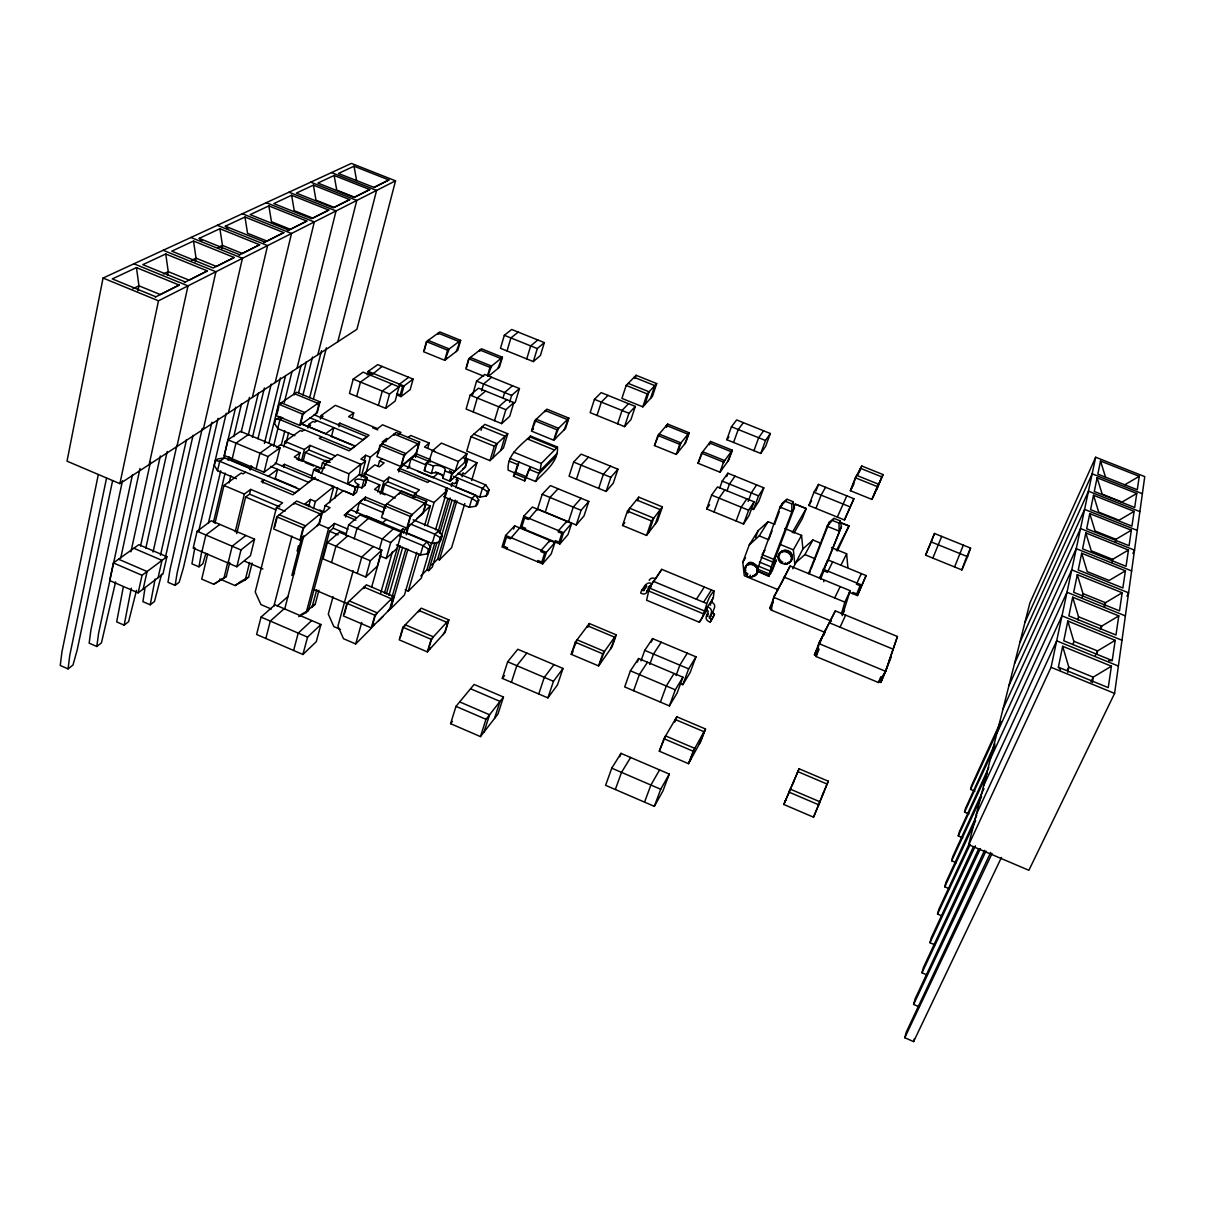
<?xml version="1.0" encoding="UTF-8"?>
<svg xmlns="http://www.w3.org/2000/svg" width="1205" height="1205" viewBox="0 0 1205 1205"><rect width="100%" height="100%" fill="white"/><g stroke="black" fill="none" stroke-linecap="round" stroke-linejoin="round"><path stroke-width="1.5" d="M755.836 575.297L758.081 571.788C739.102 592.724 743.455 545.338 758.427 569.242M757.599 570.643L756.665 574.318M778.189 557.87C777.421 549.013 791.489 547.432 792.272 556.499C793.161 565.461 778.927 566.862 778.189 557.87L780.795 551.785M790.525 561.605C794.682 555.46 785.148 548.139 779.981 553.155M525.305 477.24L535.592 481.488C544.585 471.712 558.548 462.027 557.478 447.055L530.501 436.014C520.711 445.458 506.748 454.662 508.149 470.161L515.002 472.993L516.779 467.013A4.142 0.813 -67.7 0 1 518.888 462.765L519.415 462.238M713.375 597.62L714.068 591.053L661.786 569.347L649.149 587.919L704.88 611.146L713.375 597.62L710.619 603.524M360.702 464.241L348.878 473.776L347.658 484.033L359.467 474.393L360.702 464.241L337.34 454.511L325.229 463.895L321.313 473.023L313.752 469.634L311.583 477.511L353.366 495.014L356.65 492.273L358.728 484.576A6.703 2.892 15.2 0 1 355.37 479.936A6.703 2.892 15.2 0 1 363.94 480.268L367.163 477.602L359.467 474.393M98.268 474.83L61.937 651.89L60.25 665.461L68.052 668.895L69.785 655.339L106.552 478.069M122.473 480.765L90.947 629.808L89.155 643.154L96.792 646.498L98.614 633.152L132.414 474.966M1114.595 693.402L1144.75 476.623L1095.676 457.237L1029.853 603.027L968.669 844.675L1028.889 870.296L1114.595 693.402L1051.061 667.314L1095.676 457.237M123.347 586.73L116.689 621.901L124.145 625.154L131.3 588.161M1111.402 666.199L1108.254 687.633L1058.382 667.178L1062.659 646.272L1111.402 666.199L1093.221 677.165L1090.947 681.955M1112.23 660.566L1115.197 640.337L1067.811 621.042L1063.774 640.789L1112.23 660.566L1108.585 660.686M1118.782 615.891L1115.966 635.02L1068.865 615.875L1072.676 597.213L1118.782 615.891L1101.626 626.148L1100.18 629.206M1122.171 592.755L1119.52 610.86L1073.685 592.318L1077.3 574.649L1122.171 592.755L1105.482 602.696L1104.066 605.693M1125.395 570.824L1122.879 587.995L1078.249 569.995L1081.668 553.246L1125.395 570.824L1109.142 580.464L1087.226 571.637L1081.668 553.246M1128.452 550.007L1126.057 566.305L1082.572 548.847L1085.826 532.941L1128.452 550.007L1112.622 559.361L1112.079 562.63M1131.344 530.215L1129.07 545.714L1086.669 528.754L1089.772 513.631L1131.344 530.215L1115.92 539.313L1115.408 542.416M1134.116 511.387L1131.947 526.133L1090.585 509.655L1093.522 495.255L1134.116 511.387L1119.053 520.229L1098.719 512.125L1093.522 495.255M1136.752 493.448L1134.688 507.501L1094.291 491.459L1097.107 477.737L1136.752 493.448L1122.051 502.048L1102.183 494.155L1097.107 477.737M1139.252 476.321L1137.294 489.742L1097.845 474.122L1100.511 461.033L1139.252 476.321L1124.898 484.696M144.886 588.733L142.928 601.641L150.233 604.805L154.496 601.491L161.606 574.137M150.233 604.805L155.114 579.063M557.478 447.055L541.256 463.473L540.096 470.763L535.592 481.488M202.274 428.347L170.01 569.604L167.992 582.301L175.132 585.389L177.195 572.691L211.854 422.307M1092.348 682.527L1093.221 677.165L1068.79 667.133L1062.659 646.272M1096.987 654.315L1097.544 650.926L1115.197 640.337M1101.099 629.341L1101.626 626.148L1078.52 616.764L1072.676 597.213M1104.88 606.326L1105.482 602.696L1082.994 593.598L1077.3 574.649M194.849 547.688L191.926 563.82L198.93 566.832L201.898 550.7M756.906 570.869L780.042 507.064L782.663 502.786L787.046 499.262L793.146 501.732L794.441 507.591L774.815 559.195L773.369 564.768L776.412 559.964L772.39 570.492L768.609 576.306L756.906 570.869L769.227 575.764M714.068 591.053C705.136 599.819 706.537 612.592 699.337 622.247L646.588 600.226L649.932 585.796M824.642 632.248L771.245 610.092L773.7 597.288L790.149 566.004L850.233 590.706L842.235 615.665M1067.766 672.45L1068.79 667.133L1067.284 670.342M1073.143 644.585L1073.791 641.241L1067.811 621.042M1077.903 619.927L1078.52 616.764M1082.301 597.183L1082.994 593.598M103.058 278.039L67.028 461.169L119.897 483.657L356.921 329.311L395.541 180.825L351.393 163.398L103.058 278.039L158.488 300.813L395.541 180.825M794.441 507.591L791.881 511.884L772.766 562.042L768.609 576.306M137.927 290.751L138.952 285.811L136.466 267.615L112.276 278.897L155.806 296.761M112.562 480.825L77.286 649.57L72.978 665.055L68.052 668.895M119.897 483.657L158.488 300.813M816.071 656.529L818.798 643.545L835.336 610.875L897.439 636.511L885.63 671.321L878.415 682.512L816.071 656.529L819.114 649.134M167.48 275.312L168.248 271.637L165.748 253.969L142.823 264.648L185.284 281.985M113.391 562.931L109.64 580.524L138.153 592.86L162.976 573.972L166.893 556.725L138.831 544.675L113.391 562.931L142.039 575.297L166.893 556.725M115.59 581.91L101.461 642.837L96.792 646.498M120.711 558.126L140.021 468.459M149.149 464.618L187.98 285.886L133.936 263.79M130.938 551.83L150.52 461.831M195.27 261.786L196.054 258.186L193.508 241.03L171.773 251.167L213.195 268.007L234.162 257.493L193.508 241.03M140.578 545.925L160.34 455.942M136.496 590.36L128.604 621.675L124.145 625.154M145.79 548.335L167.194 451.498M138.153 592.86L142.039 575.297M143.199 589.019L147.1 571.516L118.572 559.225M153.065 552.026L176.819 445.609M176.909 446.528L215.921 271.743L163.187 250.294M221.675 248.938L222.458 245.413L219.897 228.724L199.232 238.349L201.838 240.759M160.476 555.219L186.504 439.644M158.096 577.677L162.012 560.37L133.845 548.26M165.326 557.704L193.041 435.397M203.299 429.342L242.416 258.322L190.932 237.475M218.075 418.271L183.386 567.932L179.199 582.211L175.132 585.389M197.123 531.254L193.192 548.094L236.843 566.772L250.414 555.791L254.541 539.162L211.237 520.756L197.123 531.254L240.97 549.962L254.541 539.162M198.674 531.33L226.254 413.21M215.439 460.626L219.732 461.274L294.939 492.905L299.488 489.335L224.627 457.885L217.894 458.939L215.439 460.626L214.339 465.341L217.518 470.703L236.436 478.671M228.408 412.999L267.585 245.594L217.292 225.305M217.518 470.703L219.732 461.274L224.627 457.885M227.971 439.795L224.266 455.49L264.106 472.224L276.141 463.368L279.997 447.868L240.458 431.345L227.971 439.795L267.962 456.544L279.997 447.868M208.314 523.452L220.726 470.763M223.723 458.036L235.698 407.154M201.898 551.815L205.874 534.99L219.867 524.416M213.451 522.383L225.124 473.083M228.152 460.31L229.01 456.65M233.77 436.572L241.542 403.69M207.712 553.908L201.732 579.123L213.692 584.274L226.299 576.532L229.703 562.539M214.972 523.286L223.949 485.464L241.151 473.083L243.094 473.896L245.504 472.164M232.219 458.819L235.939 443.139L248.335 434.644M229.101 482.919L230.833 475.644M241.226 431.977L249.465 397.409M252.357 397.409L291.52 233.469L242.371 213.737M248.32 434.945L258.367 393.101M252.463 437.355L264.377 387.995M249.857 469.799L250.73 466.199L252.658 466.998L250.279 468.715M824.145 635.05L825.47 629.582M223.859 578.52L227.79 562.358M235.201 531.812L244.359 494.08L250.7 489.381L282.603 502.831L276.442 507.636L255.219 591.971L260.913 604.564L271.366 609.052M250.429 469.739L251.318 466.094M257.96 438.771L271.23 384.109M228.091 563.021L232.173 546.211L245.85 535.472M236.752 533.604L245.639 497.047L249.54 494.14L250.7 489.381M275.192 382.527L314.309 221.931L266.245 202.696M256.123 468.865L259.949 453.185L272.074 444.555M264.407 443.47L280.449 377.888M236.843 566.772L240.97 549.962M268.941 443.274L285.434 376.186M278.942 404.308L276.171 415.589L299.729 425.38L317.171 412.938L320.003 401.837L296.776 392.243L278.942 404.308L302.56 414.113L320.003 401.837M281.096 417.066L275.749 419.054L274.65 423.542L277.707 428.543L294.848 435.683M277.045 413.948L278.762 406.929M264.106 472.224L267.962 456.544M280.901 404.037L281.202 402.771L304.775 412.547L302.801 414.972L300.587 423.738L302.259 422.548L301.943 423.799M262.841 482.919L263.624 479.786L261.244 481.533L292.83 494.833L315.318 477.27M277.707 428.543L279.922 419.581L282.813 417.578M273.52 446.287L278.039 428.031M284.35 402.455L292.032 371.411M297.002 368.323L336.044 210.935L289.019 192.197M219.762 578.987L235.111 585.57L245.293 579.846L249.616 562.419M281.157 445.458L284.802 430.848M293.884 394.321L301.16 365.1M245.293 579.846L248.622 577.09L252.116 563.081M294.276 394.969L294.592 393.734L317.864 403.344L317.548 404.579L319.159 403.449L316.945 412.08L315.017 414.46M275.267 478.716L277.587 469.408L268.323 476.291M283.717 446.95L285.088 441.482L300.316 430.531L302.139 431.3L304.278 429.748M746.226 565.522L744.479 569.302M285.901 443.53L288.628 432.625M298.629 392.634L306.356 361.726M283.642 467.42L284.425 464.332L311.884 475.839M302.952 395.059L312.517 356.996M299.729 425.38L302.56 414.113M276.773 516.779L273.701 528.995L299.955 540.126L319.355 523.934L322.518 511.929L296.671 501.039L276.773 516.779L303.118 527.911L322.518 511.929M317.849 354.752L356.785 200.437L310.754 182.151M274.665 527.142L277.075 517.638M309.61 397.816L321.524 350.685M313.436 398.9L326.404 347.838M298.177 459.933L300 452.764L280.644 444.69L276.322 447.793M307.878 428.061L308.811 424.431L312.999 421.419L314.806 422.157L316.87 420.666M261.033 617.096L256.605 634.478L302.907 654.496L316.282 641.663L320.937 624.506L275.011 604.789L261.033 617.096L307.561 637.129L320.937 624.506M301.627 460.25L304.368 449.525L309.971 445.368L335.08 455.821M463.88 458.292L467.615 459.828L465.446 467.103L450.022 481.277L442.822 478.295A6.402 2.696 16.3 0 0 439.358 473.866A6.402 2.696 16.3 0 0 431.33 473.52L424.145 470.537L426.269 463.142L429.266 460.536L432.444 450.806L441.392 443.109L466.998 453.683L464.422 462.238L467.224 459.677L465.07 466.953L462.63 469.197M303.073 461.44L305.362 452.462L308.811 449.887L309.971 445.368M293.884 504.308L294.231 502.967L320.138 513.887L319.777 515.228L321.569 513.752L319.114 523.091L316.975 525.922M337.807 341.753L376.593 190.42L331.526 172.571M320.334 419.069L321.253 415.469L335.367 405.317L353.698 412.893L352.282 418.256M273.897 606.16L291.926 536.089M265.838 638.469L270.312 621.087L284.169 608.721M990.691 852.417L906.311 1032.007L904.789 1037.716L913.616 1041.602L914.354 1038.74M297.108 551.062L298.478 545.775M299.955 540.126L303.118 527.911M308.631 506.657L310.498 499.457L315.379 501.506L333.86 486.579L330.667 485.238M301.612 537.972L291.881 575.418L294.592 573.068M302.425 538.063L302.771 536.722L300.919 538.258L303.389 528.769L305.588 525.877L279.304 514.776M320.846 469.076L322.443 462.946L325.802 460.34L328.86 461.62M284.606 609.414L303.75 535.833M331.48 436.526L333.785 427.685L325.561 433.785L308.51 426.69L310.619 425.184L308.811 424.431M313.466 508.781L315.379 501.506M338.936 426.69L339.855 423.166L369.076 435.276L349.149 450.836L319.31 438.424L321.404 436.873M353.216 379.108L349.45 393.448L385.645 408.344L395.15 401.084L399.036 386.895L363.082 372.164L353.216 379.108L389.546 394.02L399.036 386.895M323.256 512.697L325.124 505.603L343.44 490.586M356.68 396.43L360.461 382.09L370.266 375.101M329.598 502.711L333.86 486.579M293.613 650.489L298.222 633.122L311.718 620.545M367.254 374.906L368.203 371.351L377.707 364.633L413.104 379.093L410.182 389.622L401.024 396.626L396.565 394.788L396.882 393.613L400.241 394.984L402.515 386.715L399.156 385.344L399.473 384.169L408.661 377.286M334.749 498.478L337.581 487.769M918.767 1006.672L913.616 1004.413L915.047 998.99L984.59 850.323M927.022 974.981L921.991 972.781L923.361 967.63L978.671 848.817M934.869 944.841L929.959 942.717L931.254 937.821L973.535 846.558M942.34 916.146L937.535 914.083L938.77 909.413L1051.061 667.314M949.45 888.808L944.765 886.805L945.94 882.346L976.713 815.408M956.243 862.72L951.664 860.762L952.793 856.514L983.958 788.537M962.735 837.806L958.246 835.893L959.331 831.842L988.793 767.389M968.925 813.977L964.557 812.125L965.582 808.239L994.923 743.877M974.875 791.173L970.582 789.365L971.561 785.63L1000.813 721.343M298.75 616.583L306.221 612.517L328.603 528.408L334.433 523.452L348.019 529.176M306.221 612.517L308.48 610.453L329.583 531.254L333.167 528.197L334.433 523.452M327.368 542.566L323.015 558.864L365.793 577.029L377.286 566.23L381.819 550.128L339.373 532.218L327.368 542.566L370.342 560.747L381.819 550.128M307.606 609.579L312.065 607.154L316.719 589.772M312.065 607.154L315.198 604.292L318.933 590.314M302.907 654.496L307.561 637.129M331.556 562.494L335.939 546.196L347.838 535.788M345.579 517.05L346.528 513.496L350.851 509.836L427.052 541.843L430.501 547.221L429.146 551.89L427.157 553.833L420.349 555.038L396.445 544.976M353.366 495.014L355.445 487.287L358.728 484.576M378.4 405.362L382.271 391.038L391.836 383.943M364.317 460.385L365.702 455.249L370.312 457.162L379.876 449.435M361.154 477.135L365.507 461.033L360.882 459.105L365.702 455.249M345.745 535.502L348.637 524.838L360.099 514.942L401.657 532.399L397.153 548.215L386.187 558.533L379.47 555.701M363.353 477.075L364.347 473.445L374.77 464.889L379.409 466.817L384.139 462.901L379.53 460.988L378.054 466.335M356.891 486.805A6.688 2.907 15.2 0 1 361.862 487.92L363.94 480.268M365.461 474.981L370.312 457.162M333.017 596.746L328.302 614.098L333.845 626.615L340.277 629.387M356.454 513.39L359.376 502.59L363.594 499.036L385.796 508.329M364.904 485.374L366.983 477.737L359.301 474.529M385.645 408.344L389.546 394.02M367.163 477.602L365.085 485.238L361.862 487.92M354.165 538.876L357.026 528.377L368.399 518.421M364.633 500.195L365.476 497.123L386.293 505.844M379.997 445.353L376.924 456.59L400.813 466.516L416.493 453.231L419.626 442.175L396.084 432.444L379.997 445.353L403.961 455.279L419.626 442.175M378.25 453.185L380.162 446.196M381.699 444.961L382.045 443.711L405.949 453.622L404.112 456.123L401.657 464.844L403.148 463.579L402.801 464.829M385.841 441.738L386.76 438.379L382.181 442.054M353.185 570.703L337.927 626.133L343.485 638.71L355.686 643.952L370.492 629.1M401.024 396.626L403.961 385.992L413.104 379.093M346.904 603.328L343.425 615.966L371.306 627.895L390.239 608.902L393.809 596.49L366.395 584.832L346.904 603.328L374.891 615.273L393.809 596.49M377.828 492.107L379.801 484.967L365.13 478.837M344.434 613.963L347.145 604.142L349.39 600.964L377.301 612.878L375.101 616.086L372.315 625.892L374.122 624.085L373.731 625.485M357.222 573.384L361.726 557.102L373.309 546.528M649.149 587.919L652.101 583.777L650.534 583.16A4.458 3.977 35.5 0 0 645.85 584.937L643.801 590.721L641.647 590.239L640.668 593.056L642.175 593.688A3.931 3.494 35.7 0 0 647.07 591.414L650.58 586.458A3.901 3.479 35.7 0 1 650.248 587.392M380.373 494.02L383.823 481.563L388.974 477.195L419.415 489.878L414.43 494.336L413.42 497.891M382.075 493.357L384.561 484.41L387.724 481.699L388.974 477.195M426.434 341.602L423.618 351.74L444.705 360.31L457.795 350.339L460.656 340.352L439.84 331.932L426.434 341.602L447.567 350.173L460.656 340.352M424.356 350.309L426.555 342.431M427.82 341.512L428.137 340.382L449.224 348.938L445.428 358.864L446.678 357.915L446.362 359.045M384.802 505.814L381.533 517.548L406.838 528.167L423.317 512.893L426.645 501.37L401.717 490.977L384.802 505.814L410.182 516.448L426.645 501.37M382.859 514.249L384.967 506.657L386.941 503.931L412.276 514.535L410.333 517.276L407.742 526.389L409.308 524.928L408.932 526.224M365.793 577.029L370.342 560.747M398.689 471.953L399.683 468.399L403.524 465.145L475.478 495.029L478.777 500.045L477.436 504.488L475.689 506.205L469.287 507.335L443.802 496.716M400.813 466.516L403.961 455.279M379.319 549.495L382.271 538.996L393.327 528.905M355.686 643.952L361.726 622.473M371.788 586.684L380.84 554.466M399.277 494.08L399.638 492.8L424.612 503.223L424.25 504.518L425.772 503.118L423.181 512.095L421.283 514.776M408.525 467.781L411.071 458.728L414.806 455.565L430.396 462.027M414.565 454.857L416.358 452.402L418.798 443.802L417.352 445.022L417.698 443.786L394.095 434.026L393.764 435.261L395.24 434.071M386.187 558.533L390.706 542.551L401.657 532.399M415.469 457.388L416.463 453.878L430.351 459.632M444.705 360.31L447.567 350.173M380.705 593.086L392.469 551.664M371.306 627.895L374.891 615.273M384.455 593.206L398.192 544.946M401.762 532.429L402.771 528.859L404.729 529.688L408.766 525.952L406.221 534.854M427.67 448.426L429.191 443.079L410.679 435.427L408.088 437.566M386.368 594.02L400.15 545.76M403.72 533.258L404.729 529.688M456.183 351.559L459.933 341.768L458.728 342.672L459.045 341.557L438.198 333.122L437.882 334.237L439.117 333.333M406.838 528.167L410.182 516.448M406.612 530.983L407.501 527.911M388.899 595.39L402.651 547.311M424.537 470.703L426.645 463.292L429.643 460.687M387.92 611.236L390.058 608.103L392.83 598.448L391.098 600.18L391.489 598.795L364 587.106L363.609 588.492L365.401 586.79M392.017 597.093L405.98 548.426M407.908 549.224L390.797 608.721L404.458 594.999L416.84 552.297M431.33 473.52L433.454 466.109A6.402 2.681 16.3 0 1 441.497 466.486A6.402 2.681 16.3 0 1 444.976 470.884L452.191 473.881L467.615 459.828M470.01 358.608L470.342 357.493L491.565 366.094L487.724 376.05L488.914 375.071L488.582 376.201L499.442 367.209L502.41 357.237L481.473 348.772L468.715 358.759L465.793 368.881L483.732 376.171M466.516 367.435L468.79 359.572M424.582 525.606L430.26 506.025L425.335 503.976M405.196 589.863L408.284 591.158L419.099 553.938M427.353 525.561L434.056 502.515L447.055 490.48L445.187 489.697L447.01 488.01L444.404 496.927M420.349 555.038L423.076 545.684L427.052 541.843M442.822 478.295L444.976 470.884M470.161 395.12L466.109 409.037L501.657 423.603L509.67 416.358L513.857 402.575L478.521 388.176L470.161 395.12L505.859 409.7L513.857 402.575M402.907 627.248L399.232 639.855L427.353 651.89L445.142 632.294L448.893 619.912L421.253 608.163L402.907 627.248L431.134 639.298L448.893 619.912M400.226 637.837L403.088 628.031M404.835 626.208L405.257 624.808L433.393 636.827L431.285 640.081L428.332 649.872L430.034 648.004L429.613 649.39M472.571 394.848L476.577 381.126L484.726 374.454L519.445 388.552L515.318 402.139L512.727 404.458M516.237 471.004L515.589 472.872M427.157 553.833L428.528 549.164L430.501 547.221M431.872 542.28L421.389 578.008L408.284 591.158M435.532 529.778L447.055 490.48M450.022 481.277L452.191 473.881M432.173 543.5L434.885 534.252L438.756 530.516L442.175 535.818L440.819 540.427L438.891 542.31L432.173 543.5L406.251 532.61M420.786 576.005L426.901 569.905L434.719 543.304M437.852 532.655L447.748 498.96M451.393 486.549L452.447 483.009L454.285 483.777L457.855 480.464L456.017 479.695L457.795 478.054L456.243 483.341M473.204 411.944L477.285 398.042L485.57 391.053M426.901 569.905L428.709 570.658L437.054 542.295M439.674 533.423L450.113 497.951M481.563 390.842L483.582 383.973L491.655 377.27M205.935 553.291L202.817 563.804L198.93 566.832M487.498 375.809L489.983 367.374L502.41 357.237M438.891 542.31L440.262 537.701L442.175 535.818M452.011 500.301L432.309 567.043L428.709 570.658M455.731 487.679L457.855 480.464M471.004 436.647L466.757 451.047L489.968 460.626L503.464 447.944L507.772 433.77L484.862 424.371L471.004 436.647L494.306 446.227L507.772 433.77M431.706 565.1L437.641 559.15L455.129 500.045M462.027 476.758L463.082 473.173L464.904 473.942L476.939 462.78L465.07 457.885M504.323 335.291L500.482 348.305L533.333 361.575L540.397 355.505L544.344 342.612L511.703 329.477L504.323 335.291L537.294 348.561L544.344 342.612M524.732 480.916L530.185 467.404A4.142 0.783 -67.7 0 0 528.076 471.667L524.732 480.916L513.451 476.261L514.912 472.887M437.641 559.15L439.433 559.903L456.951 500.798M497.906 368.474L501.702 358.653L500.542 359.602L500.873 358.488L479.906 349.992L479.575 351.107L480.765 350.188M481.081 430.351L482.136 426.796L505.121 436.225L500.798 450.444M507.034 350.956L510.905 337.942L518.21 332.098M841.346 613.917L844.856 602.123L850.233 590.706M464.799 503.464L451.589 547.688L439.433 559.903M471.652 480.479L476.939 462.78M494.532 420.681L498.704 406.778L506.778 399.683M469.287 507.335L471.953 498.433L475.478 495.029M503.088 397.68L504.624 392.544L512.487 385.721M427.353 651.89L431.134 639.298M475.689 506.205L477.029 501.762L478.777 500.045M489.968 460.626L494.306 446.227M501.657 423.603L505.859 409.7M479.771 497.123L482.422 488.311L485.856 484.997L489.125 489.953L487.784 494.336L486.082 496.008L479.771 497.123L455.626 487.091M492.709 458.051L497.032 443.696L473.821 434.162M509.579 402.244L511.658 395.406L519.445 388.552M442.958 634.704L445.022 631.525L447.944 621.885L446.302 623.678L446.724 622.292L419.009 610.498L418.602 611.884L420.289 610.122M526.751 358.909L530.682 345.91L537.807 339.976M486.082 496.008L487.423 491.61L489.125 489.953M533.333 361.575L537.294 348.561M516.704 469.513L517.623 466.501M534.704 420.681L531.465 431.104L553.743 440.217L565.597 428.393L568.85 418.135L546.889 409.188L534.704 420.681L557.026 429.793L568.85 418.135M533.017 429.628L533.378 428.483L532.218 429.582L536.24 419.22L558.533 428.317L554.481 438.68L555.61 437.566L555.249 438.71M897.439 636.511L885.63 671.321L818.798 643.545L835.336 610.875M505.618 535.427L502.033 546.934L542.627 563.895L551.197 553.984L554.887 542.596L514.656 525.847L505.618 535.427L546.332 552.417L554.887 542.596M450.58 723.678L455.987 706.371L474.107 684.44L503.464 697.032L497.966 714.023L480.449 736.601L450.58 723.678L452.432 721.418M507.094 549.043L507.501 547.763L503.705 546.181L506.492 537.234L510.302 538.816L519.671 527.941M513.631 529.1L514.656 525.847M523.768 516.177L520.214 527.459L559.858 543.967L568.022 534.523L571.667 523.362L532.354 507.064L523.768 516.177L563.533 532.7L571.667 523.362M525.154 529.522L525.561 528.272L521.84 526.721L524.612 517.954L528.332 519.491L537.264 509.097L536.858 510.348M553.743 440.217L557.026 429.793M542.22 494.261L537.566 508.947L576.231 524.973L584.018 515.951L588.808 501.431L550.414 485.6L542.22 494.261L581.036 510.302L588.808 501.431M564.136 429.854L568.127 419.641L567.028 420.711L567.404 419.566L545.383 410.604L545.037 411.749L546.151 410.694M545.278 512.14L549.962 497.454L558.081 488.748M480.449 736.601L485.992 719.31L503.464 697.032M537.535 561.771L537.942 560.506L541.768 562.102L544.645 553.155L540.819 551.559L541.226 550.278L549.842 540.503L549.435 541.768M484.018 731.992L489.561 714.776L459.677 701.897M502.319 678.4L507.667 661.771L517.804 649.254L563.021 668.459L557.478 684.892L547.898 697.891L502.319 678.4L504.579 675.568M573.625 462.057L569.061 476.216L606.13 491.459L613.255 483.205L617.939 469.197L581.126 454.134L573.625 462.057L610.83 477.316L617.939 469.197M594.442 399.322L590.149 412.637L624.521 426.6L630.938 419.611L635.321 406.431L601.175 392.619L594.442 399.322L628.935 413.285L635.321 406.431M542.627 563.895L546.332 552.417M494.517 718.451L500.03 701.415L470.553 688.748M554.887 541.889L555.294 540.638L559.03 542.19L561.876 533.438L558.141 531.887L558.548 530.622L566.742 521.313L566.335 522.563M597.017 415.424L601.34 402.108L607.998 395.376M576.457 479.259L581.051 465.1L588.462 457.132M511.402 682.286L516.809 665.672L526.826 653.08M559.858 543.967L563.533 532.7M568.474 521.75L573.264 507.079L581.111 498.252M576.231 524.973L581.036 510.302M626.178 385.419L621.901 398.403L642.807 406.853L652.417 396.385L656.725 383.582L636.074 375.282L626.178 385.419L647.145 393.869L656.725 383.582M617.638 423.799L622.036 410.483L628.483 403.66M598.704 488.402L603.374 474.258L610.558 466.169M635.005 378.49L636.074 375.282M466.998 453.683L458.322 461.515L455.098 471.23L429.266 460.536M624.521 426.6L628.935 413.285M538.756 693.99L544.283 677.376L553.954 664.618M606.13 491.459L610.83 477.316M642.807 406.853L647.145 393.869M644.75 404.729L649.088 391.791L628.182 383.371M547.898 697.891L553.472 681.292L563.021 668.459M650.519 398.448L654.827 385.615L634.116 377.286M571.185 654.3L575.267 642.205L589.32 623.527L616.267 634.869L612.125 646.739L598.584 665.913L571.185 654.3L572.977 651.89M572.089 652.357L576.608 641.181M588.161 626.916L589.32 623.527M622.533 525.516L627.444 511.071L638.755 497.168L662.404 506.883L657.448 521.102L646.528 535.412L622.533 525.516L624.838 522.654M628.136 512.969L629.748 508.254L653.743 518.12L648.742 532.52M654.466 445.564L657.9 435.487L667.675 424.085L689.185 432.791L685.72 442.717L676.246 454.421L654.466 445.564L659.135 434.041L680.946 442.883L677.451 452.929M637.535 500.723L638.755 497.168M666.546 427.398L667.675 424.085M967.585 556.68L970.552 548.079L934.493 533.484L925.591 555.174L961.876 569.92L967.585 556.68L931.149 541.919L925.591 555.174M598.584 665.913L602.756 653.833L616.267 634.869M600.301 663.473L600.768 662.132L599.472 663.955L604.473 651.423L577.059 639.825M646.528 535.412L651.528 520.982L662.404 506.883M676.246 454.421L679.74 444.344L689.185 432.791M610.468 649.103L615.394 636.767L614.143 638.514L614.61 637.189L587.588 625.817L587.151 627.142L588.432 625.425M961.876 569.92L964.301 562.946M655.294 523.919L660.265 509.655L636.526 499.909M684.545 444.148L688.507 434.252L687.633 435.321L688.025 434.207L666.47 425.486L666.094 426.6L666.998 425.546M644.223 588.1L645.202 585.299L646.603 585.871M647.07 591.414L648.772 586.579L650.067 586.187L651.092 586.609L648.139 590.766L703.825 613.978L707.561 606.868L709.112 607.546A4.489 4.007 32 0 1 711.477 612.276L709.368 618.135L711.809 619.506M698.026 463.262L701.581 453.201L710.664 441.467L732.294 450.218L728.709 460.144L719.942 472.179L698.026 463.262L702.726 451.709L724.672 460.611L723.437 462.856M709.489 444.781L710.664 441.467M630.411 670.808L624.687 686.925L669.378 705.904L677.059 693.161L682.949 677.225L638.62 658.517L630.411 670.808L675.297 689.817L682.949 677.225M637.37 662.072L638.62 658.517M640.97 660.912L644.735 650.354L652.583 638.605L695.963 656.83L690.164 672.48L682.813 684.681L679.891 683.446M963.322 545.142L954.601 566.968M633.604 690.721L639.358 674.604L647.462 662.253M651.333 642.084L652.583 638.605M726.796 439.72L731.435 426.781L736.632 419.943L770.357 433.514L765.627 446.332L760.732 453.426L726.796 439.72L728.889 436.933M611.763 768.172L605.603 785.314L654.315 806.356L662.916 791.007L669.272 774.077L620.997 753.351L611.763 768.172L660.717 789.26L669.272 774.077M649.766 664.437L653.502 654.044L661.244 642.235M706.657 508.947L711.628 495.104L717.502 486.925L754.119 501.852L749.043 515.544L743.53 524.039L706.657 508.947L709.609 504.79M719.942 472.179L723.557 462.118L732.294 450.218M721.057 470.643L721.464 469.528L720.62 470.673M619.777 756.74L620.997 753.351M733.574 442.446L738.228 429.522L743.365 422.654M727.639 461.62L731.631 451.694L730.817 452.794L731.224 451.694L709.534 442.913L709.143 444.027L709.986 442.943M719.762 487.905L722.217 481.096L727.865 473.219L763.819 487.829L758.804 501.325L753.502 509.489L750.595 508.299M714.023 511.959L719.024 498.117L724.808 489.908M726.645 476.608L727.865 473.219M615.318 789.516L621.524 772.375L630.622 757.478M727.007 490.857L729.477 484.049L735.035 476.141M660.415 702.093L666.305 686.007L674.062 673.475M753.938 450.67L758.668 437.746L763.593 430.788M676.035 675.538L679.861 665.145L687.272 653.17M760.732 453.426L765.491 440.503L770.357 433.514M736.135 521.012L741.226 507.185L746.784 498.87M669.378 705.904L675.297 689.817M748.124 501.431L751.272 492.92L756.604 484.907M710.739 601.807L712.291 602.47A4.458 3.977 32 0 1 714.64 607.184L712.547 612.863L714.429 614.143L713.39 616.93L710.227 622.081L708.706 621.449A3.946 3.525 31.7 0 1 706.492 616.192L708.284 611.236L706.522 609.7M682.813 684.681L688.658 668.865L695.963 656.83M659.316 751.182L663.925 738.71L676.833 716.794L705.512 728.995L700.843 741.256L688.507 763.684L659.316 751.182L665.582 735.909L694.803 748.395L689.426 761.59L690.601 759.451L690.073 760.822M743.53 524.039L748.636 510.212L754.119 501.852M710.227 622.081L714.429 614.143M644.555 802.138L650.896 785.027L659.587 769.92M753.502 509.489L758.548 495.888L763.819 487.829M674.74 722.021L676.833 716.794M778.023 589.682L744.298 575.764L742.807 562.178L749.269 544.901L758.201 530.607L768.052 521.69L774.755 524.416M654.315 806.356L660.717 789.26M755.656 537.415L758.201 530.607M809.399 573.414L810.438 570.643M764.196 551.649L764.783 550.082L762.072 554.601L773.806 559.346L776.412 554.857M768.745 539.599L772.059 530.833M774.71 523.829L779.349 511.553M780.674 508.058L782.663 502.786M688.507 763.684L693.237 751.227L705.512 728.995M699.337 743.997L704.609 731.043L703.479 733.092L704.006 731.721L675.252 719.49L674.74 720.861L675.93 718.843M770.326 574.062L774.363 563.503M808.856 505.513L813.962 492.227L818.511 484.41L853.893 498.719L844.464 519.973L808.856 505.513L811.598 500.753M771.245 610.092L771.697 609.278L769.694 608.45L774.604 595.662M815.981 490.992L818.511 484.41M792.739 568.76L802.891 548.908L812.908 540.006L821.343 543.455M815.966 508.389L821.102 495.119L825.576 487.272M941.692 536.391L932.836 558.111M811.04 569.121L829.537 521.87L834.086 518.376L840.231 520.876L841.406 526.69L827.579 561.681M837.324 517.081L846.799 495.858M880.825 676.728L878.776 681.593L880.87 682.467L890.585 658.638M850.323 490.691L855.399 477.783L861.741 465.989L883.054 474.559L871.908 499.412L850.323 490.691L853.923 483.958M851.619 488.266L856.695 475.388L878.279 484.094L873.143 496.957M857.975 474.695L860.49 468.323L881.879 476.924L876.773 489.667M859.225 472.345L861.741 465.989M819.521 578.249L827.895 559.903L866.094 575.553L857.433 595.601L849.209 592.212M823.045 571.773L841.406 526.69M824.431 568.639L827.895 559.903M820.59 579.078L823.843 570.854L827.458 572.33L832.655 561.846M878.415 682.512L878.776 681.593M844.464 519.973L853.893 498.719M823.723 581.729L824.19 580.569M931.149 541.919L934.493 533.484M871.908 499.412L883.054 474.559M816.493 655.64L814.429 654.782L819.641 641.768M819.475 644.193L824.657 631.3M852.613 593.613L853.095 592.438L856.71 593.929L860.054 585.705L856.424 584.214L861.304 573.58L860.837 574.755M857.433 595.601L866.094 575.553M818.451 805.437L828.287 781.186L799.111 768.775L783.807 804.473L813.526 817.201L823.452 792.754M785.118 801.491L785.69 800.12L784.696 802.349M792.845 783.868L794.351 780.358M799.111 768.775L783.807 804.473M822.006 796.294L822.563 794.938M823.181 793.372L828.287 781.186M813.526 817.201L818.722 804.804L788.898 792.077M819.37 803.178L819.942 801.792L790.194 789.109L788.657 792.709M880.87 682.467L886.338 669.483M964.904 561.199L970.552 548.079M649.224 580.418L649.39 580.027A4.443 3.961 35.5 0 1 654.044 578.249L655.595 578.867L661.786 569.347M797.303 772.992L798.237 770.854M1024.988 622.277L1092.152 473.821L1142.37 493.704M1019.882 642.431L1088.461 491.188L1139.885 511.613M1014.535 663.518L1084.59 509.414L1137.264 530.411M1008.947 685.645L1080.524 528.558L1134.523 550.158L1132.926 553.532M1003.057 708.856L1076.246 548.682L1131.631 570.929M999.216 727.263L970.582 789.365M996.881 733.258L1071.742 569.89L1128.588 592.815L1126.976 596.204M995.074 746.106L964.557 812.125M990.374 758.924L1066.997 592.242L1125.38 615.891M987.287 773.309L958.246 835.893M983.536 785.976L1061.982 615.86L1121.991 640.277M981.608 796.43L951.664 860.762M840.051 627.202L845.639 615.122M976.306 814.52L1056.68 640.849L1118.391 666.064M975.628 820.695L944.765 886.805M970.146 844.479L937.535 914.083M975.417 845.82L929.959 942.717M980.433 848.561L921.991 972.781M985.976 851.091L913.616 1004.413M992.077 853.486L904.789 1037.716M1095.315 655.625L1097.544 650.926L1073.791 641.241M1001.445 857.463L913.616 1041.602M814.429 654.782L818.752 645.699M834.688 597.936L840.201 586.579M840.894 565.341L846.633 553.788L831.45 547.582M515.183 473.791L513.451 476.261M780.87 584.44L790.149 566.004M836.406 550.595L849.013 525.967L839.749 522.202M837.43 550.866L849.013 525.967L840.939 522.985M529.131 438.665L530.501 436.014M819.731 578.204L821.328 575.071M517.924 465.778L518.572 464.949L509.203 461.093M810.242 570.598L808.585 573.716L827.172 526.254L839.102 531.104L839.042 523.136L840.231 520.876M829.537 521.87L827.172 526.254L834.086 518.376M784.801 528.528L801.566 535.366L793.372 549.842L794.743 563.579L804.925 554.571L812.908 540.006M769.694 608.45L773.294 601.943M779.981 586.022L773.7 597.288L831.51 621.208M791.489 557.885L792.272 556.499M788.612 563.368L791.308 560.22M789.667 562.599L790.465 561.199M791.459 559.195L792.242 557.81M791.128 560.461L791.911 559.075M790.706 555.294L791.489 553.908M786.052 564.181L789.396 561.967M791.233 556.559L792.016 555.174M787.392 563.91L788.175 562.509M789.908 554.149L790.691 552.764M784.666 564.181L785.449 562.78M788.898 553.155L789.682 551.769M787.709 552.372L788.492 551.001M781.97 563.368L782.768 561.967M786.383 551.83L787.181 550.459M780.78 562.584L781.578 561.184M778.972 560.446L779.771 559.06M784.997 551.559L785.796 550.188M779.771 561.59L780.569 560.205M782.271 551.845L783.069 550.459M778.445 559.195L779.243 557.81M793.975 533.107L802.364 518.557L806.205 508.57L795.466 504.202L793.568 507.38M783.612 551.559L784.41 550.188M778.535 555.294L779.936 552.764M778.219 556.559L779.017 555.174M792.288 532.58L806.205 508.57L795.466 504.202M781.051 552.372L781.849 551.001M842.672 613.872L844.539 610.709M758.171 567.932L757.343 569.332C755.972 564.332 748.426 562.404 745.383 566.922M753.577 576.593L756.665 573.896M754.797 576.065L755.625 574.664M756.8 568.082L757.644 566.681M752.266 576.864L753.11 575.448M749.525 576.577L750.369 575.177M756.017 566.937L756.845 565.537M787.046 499.262L780.042 507.064L791.881 511.884L791.821 503.931L793.146 501.732M755.008 565.958L755.851 564.558M752.523 564.648L753.366 563.247M747.055 575.267L747.898 573.866M753.818 565.175L754.661 563.789M751.152 564.362L751.995 562.976M746.046 574.288L746.889 572.887M888.672 661.153L891.278 656.861M744.72 571.908L745.579 570.507M749.781 564.362L750.625 562.976M746.211 565.943L747.055 564.543M747.251 565.175L748.094 563.774M744.464 570.598L745.308 569.212M748.456 564.633L749.299 563.247M744.795 568.052L745.654 566.651M742.807 562.178L745.518 557.825M749.269 544.901L759.27 535.864L768.052 521.69M709.549 617.578L712.712 612.441M706.492 616.192L708.088 613.631M710.589 603.223L712.336 600.421M699.337 622.247L707.184 609.73M703.6 602.229L711.417 589.953M696.4 599.246L704.323 587.001M652.974 582.557L654.722 580.087M643.967 590.224L646.633 586.519M641.647 590.239L645.202 585.299M556.318 456.002L539.238 473.46L529.839 469.589M557.162 453.351L540.096 470.763L510.031 458.382M378.732 620.831L382.783 616.749M416.719 518.587L430.26 506.025M400.738 530.742L402.771 528.859M450.64 484.666L452.447 483.009M463.082 473.173L461.334 474.8L457.9 473.384M452.161 478.807L449.646 481.126L451.815 473.716L454.707 471.08M382.377 523.015L386.504 519.34M429.582 480.78L427.73 482.437L397.56 469.905L416.463 453.878M433.288 477.466L438.168 473.113M277.165 606.055L288.326 596.189M355.837 512.426L358.683 510.001M407.23 468.444L409.926 466.124M365.476 497.123L344.148 515.213L355.912 520.168M379.801 484.967L374.544 489.441L395.15 498.057M429.191 443.079L424.506 447.055L434.839 451.318M235.111 585.57L237.355 583.717M379.53 460.988L382.226 458.774M213.692 584.274L226.299 576.532M359.798 465.642L365.507 461.033M398.192 434.644L400.964 432.414L382.512 424.793L377.572 428.649L348.607 416.674L353.698 412.893M310.498 499.457L305.061 503.811L309.956 505.874M311.583 477.511L318.466 480.177M282.151 466.019L284.425 464.332M300 452.764L294.276 457.011L321.479 468.383M337.837 424.672L339.855 423.166M320.997 417.683L323.045 416.207L321.253 415.469M382.121 366.425L372.345 374.363L369.001 372.993M238.47 582.798L248.622 577.09M312.231 605.904L315.198 604.292M301.024 614.505L308.48 610.453M136.466 267.615L179.153 285.058L160.325 294.577L138.952 285.811L132.957 288.703M165.748 253.969L207.381 270.914L189.11 280.147L168.248 271.637L163.383 273.987M234.162 257.493L216.418 266.456L196.054 258.186L191.444 260.416M219.897 228.724L259.602 244.751L242.341 253.472L222.458 245.413L218.075 247.537M244.976 217.036L283.778 232.625L266.998 241.105L247.552 233.273L244.976 217.036L225.335 226.194L227.835 228.543M268.866 205.889L306.808 221.087L290.465 229.342L271.456 221.72L268.866 205.889L250.158 214.626L288.763 230.125M328.754 210.077L312.833 218.135L294.246 210.694L291.64 195.27L273.806 203.6L311.568 218.692L328.754 210.077L291.64 195.27M349.706 199.578L334.177 207.426L315.981 200.181L313.39 185.148L296.355 193.086L333.288 207.802L349.706 199.578L313.39 185.148M369.724 189.547L354.571 197.213L336.752 190.134L334.147 175.463L317.879 183.055L354.044 197.409L369.724 189.547L334.147 175.463M388.854 179.967L374.077 187.438L338.454 173.46L354.014 166.2L388.854 179.967L373.866 187.483M155.279 297.108L179.153 285.058M184.335 282.542L207.381 270.914M238.997 255.144L259.602 244.751M263.805 242.702L283.778 232.625M287.438 230.863L306.808 221.087M275.749 419.054L279.922 419.581L351.001 449.134L355.038 445.971L301.521 423.753M1115.92 539.313L1095.074 530.983L1089.772 513.631M1112.622 559.361L1091.248 550.79L1085.826 532.941M731.435 426.781L765.491 440.503M855.399 477.783L877.074 486.519M225.335 226.194L264.844 242.115M199.232 238.349L239.675 254.722M813.962 492.227L849.706 506.718M468.715 358.759L489.983 367.374M657.9 435.487L679.74 444.344M701.581 453.201L723.557 462.118M785.705 501.446L791.821 503.931M832.881 520.635L839.042 523.136M476.577 381.126L511.658 395.406M722.217 481.096L758.548 495.888M711.628 495.104L748.636 510.212M529.658 436.812L556.68 447.868M368.203 371.351L403.961 385.992M527.429 438.951L554.511 450.052M759.27 535.864L767.796 539.358M779.725 544.253L793.372 549.842M804.925 554.571L815.228 558.789M823.105 569.182L861.741 585.028M513.676 452.131L541.256 463.473M761.093 557.237L772.766 562.042M759.376 562.027L771.034 566.832M627.444 511.071L651.528 520.982M758.081 566.004L769.709 570.793M783.988 577.044L844.856 602.123M757.252 568.986L768.85 573.776M515.213 472.089L526.48 476.728M514.294 473.55L525.576 478.204M432.444 450.806L458.322 461.515M372.646 427.82L377.737 429.914M829.597 622.88L892.559 648.938M458.126 473.52L485.856 484.997M314.083 414.791L366.938 436.677L363.006 439.75L309.941 417.743M426.269 463.142L433.454 466.109M411.071 458.728L426.359 465.07M453.547 476.337L482.422 488.311L487.423 491.61M435.472 471.878L442.16 474.65M417.698 471.336L433.213 477.783M302.455 424.431L309.233 427.248M331.255 436.391L351.589 444.841M399.683 468.399L471.953 498.433L477.029 501.762M653.261 581.292L706.296 603.359M709.7 604.609L710.724 605.046M387.724 481.699L416.493 493.704M308.811 449.887L332.008 459.557M364.347 473.445L383.823 481.563M414.43 494.336L434.056 502.515M285.088 441.482L304.368 449.525M384.561 484.41L415.062 497.138M325.621 460.491L330.215 462.404M305.362 452.462L328.844 462.268M325.229 463.895L348.878 473.776M379.952 492.664L385.088 494.818M296.641 458.969L301.717 461.093M305.106 462.509L313.571 466.049M347.838 483.898L355.626 487.151L353.532 494.863L345.037 491.263M355.445 487.287L313.571 469.784L317.005 467.133A6.703 2.862 14.7 0 0 324.763 467.962M413.134 519.792L438.756 530.516M275.117 463.021L312.923 478.867L308.48 482.316L270.522 466.395M359.376 502.59L383.416 512.667M410.86 524.175L434.885 534.252L440.262 537.701M366.501 515.906L383.777 523.181M250.73 468.353L232.068 460.506L230.486 457.87M274.469 478.325L296.535 487.603M346.528 513.496L356.74 517.788M399.262 535.668L423.076 545.684L428.528 549.164M325.124 505.603L330.019 507.651L324.672 512.08L319.762 510.001M348.637 524.838L390.706 542.551M644.735 650.354L688.658 668.865M333.167 528.197L346.438 533.8M249.54 494.14L279.756 506.898M318.271 524.039L328.603 528.408M223.949 485.464L244.359 494.08M276.442 507.636L285.013 511.251M329.583 531.254L338.093 534.839M245.639 497.047L275.93 509.836M575.267 642.205L602.756 653.833M797.861 771.637L827.112 784.078M507.667 661.771L553.472 681.292M663.925 738.71L693.237 751.227M314.053 589.531L345.88 603.133M244.66 561.214L262.886 568.986M455.987 706.371L485.992 719.31M1058.382 667.178L1060.475 669.814M1100.511 461.033L1105.497 477.014M354.014 166.2L356.62 180.524M801.566 535.366L802.891 548.908M846.633 553.788L847.853 567.314M322.443 462.946A6.703 2.862 14.7 0 1 325.832 465.296M648.832 588.929A3.916 3.479 35.7 0 1 646.573 591.369M707.983 616.599A3.946 3.51 31.7 0 1 707.877 614.083M711.372 616.056A3.931 3.51 31.7 0 1 710.92 615.755M319.009 470.146L316.855 469.649L319.009 470.146M451.453 471.953L449.48 471.26L451.453 471.953"/></g></svg>
